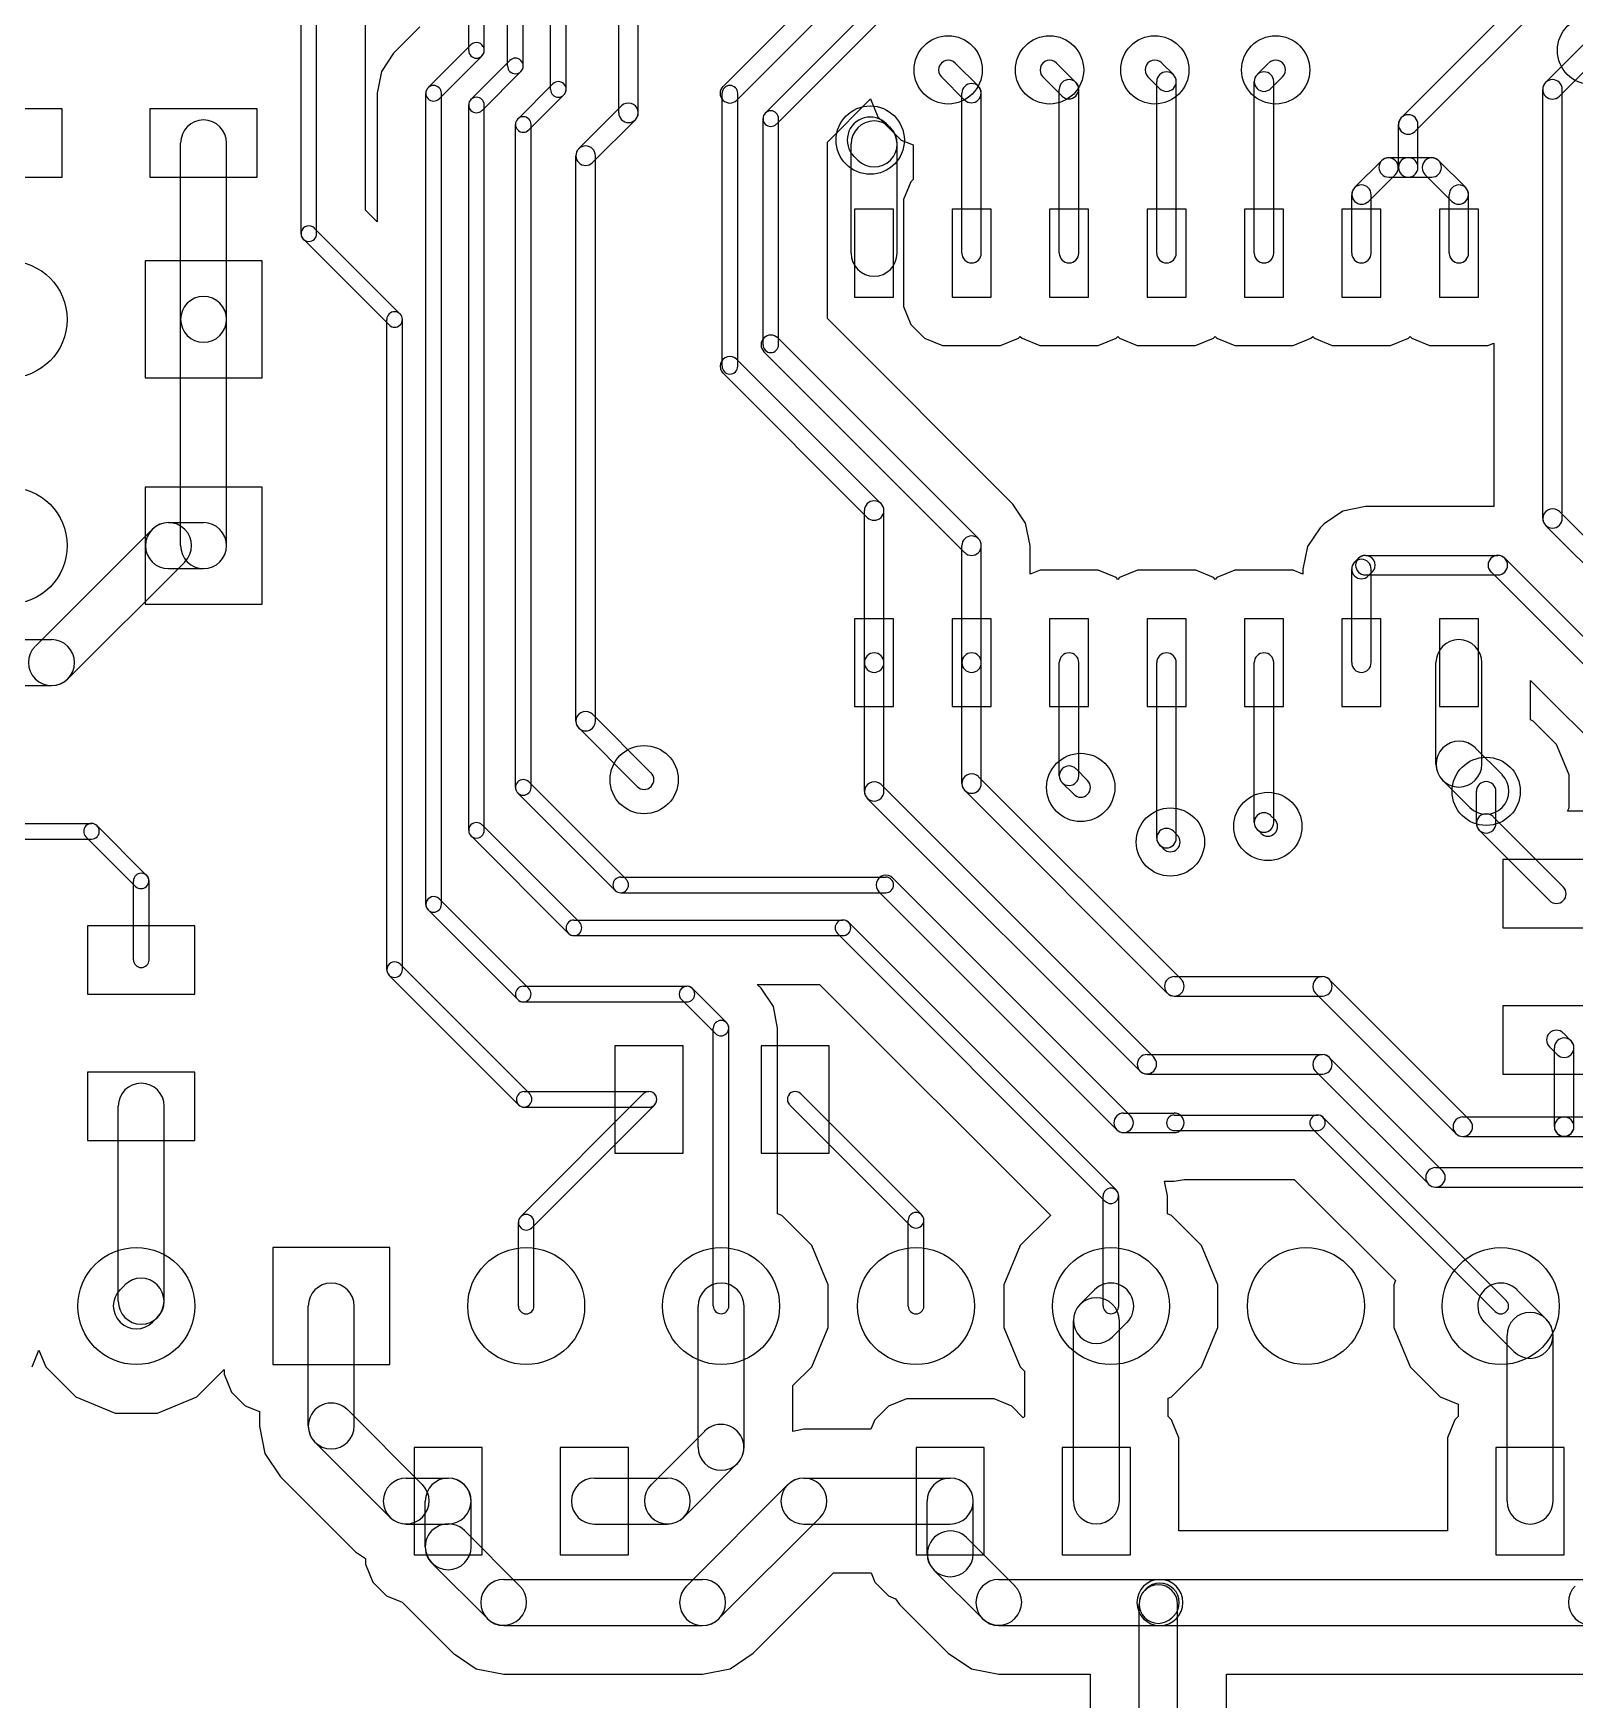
# Model space of a CAD drawing. Extents: x 34571 to 78815, y 19603 to 63847.
# Drawn here: x 43826 to 51734, y 37992 to 46538 of the extents above; entities that cross this region are included whole.
import ezdxf

# ---------------------------------------------------------------- set-up
doc = ezdxf.new("R2010")
doc.units = 0
doc.layers.add('BLACK', color=1, linetype='CONTINUOUS')

msp = doc.modelspace()

# ---------------------------------------------------------------- linework, layer by layer
at = {"layer": 'BLACK'}
for p, q in [((46060, 46450), (46060, 47410)), ((46140, 46450), (46140, 47410)), ((46260, 46370), (46260, 47350)), ((46340, 46370), (46340, 47350)), ((46480, 46250), (46480, 47210)), ((46560, 46250), (46560, 47210)), ((50845, 46106), (51864, 47125)), ((46830, 46130), (46830, 47050)), ((46930, 46130), (46930, 47050)), ((50916, 46035), (51935, 47054)), ((48085, 46985), (47365, 46265)), ((45200, 45510), (45200, 46870)), ((45280, 45510), (45280, 46870)), ((45530, 45630), (45530, 46870)), ((45530, 45630), (45530, 46870)), ((48155, 46915), (47435, 46195)), ((47582, 46129), (48191, 46738)), ((47639, 46072), (48248, 46681)), ((45810, 46570), (45675, 46435)), ((45810, 46570), (45675, 46435)), ((45675, 46435), (45612, 46341)), ((45675, 46435), (45612, 46341)), ((45852, 46259), (46071, 46478)), ((45909, 46202), (46128, 46421)), ((51585, 46286), (51784, 46485)), ((51656, 46215), (51855, 46414)), ((45612, 46341), (45590, 46230)), ((45612, 46341), (45590, 46230)), ((46271, 46398), (46072, 46199)), ((46328, 46341), (46129, 46142)), ((48675, 46266), (48556, 46385)), ((49175, 46286), (49076, 46385)), ((49675, 46326), (49616, 46385)), ((50105, 46326), (50164, 46385)), ((46492, 46278), (46312, 46098)), ((48604, 46195), (48485, 46314)), ((49104, 46215), (49005, 46314)), ((49090, 45410), (49090, 46250)), ((49190, 45410), (49190, 46250)), ((49604, 46255), (49545, 46314)), ((49590, 45410), (49590, 46290)), ((49690, 45410), (49690, 46290)), ((50090, 45410), (50090, 46290)), ((50176, 46255), (50235, 46314)), ((50190, 45410), (50190, 46290)), ((51570, 44050), (51570, 46250)), ((51670, 44050), (51670, 46250)), ((43975, 46150), (43425, 46150)), ((43975, 45800), (43975, 46150)), ((44975, 46150), (44425, 46150)), ((44425, 46150), (44425, 45800)), ((44975, 45800), (44975, 46150)), ((45590, 46230), (45590, 45570)), ((45590, 46230), (45590, 45570)), ((45840, 42070), (45840, 46230)), ((45920, 42070), (45920, 46230)), ((46060, 42450), (46060, 46170)), ((46140, 42450), (46140, 46170)), ((46548, 46222), (46368, 46042)), ((46625, 45946), (46844, 46165)), ((47360, 44830), (47360, 46230)), ((47440, 44830), (47440, 46230)), ((47900, 45980), (48121, 46202)), ((47900, 45980), (48121, 46202)), ((48121, 46202), (48159, 46110)), ((48121, 46202), (48159, 46110)), ((48590, 45410), (48590, 46230)), ((48690, 45410), (48690, 46230)), ((46300, 42670), (46300, 46070)), ((46380, 42670), (46380, 46070)), ((46696, 45875), (46915, 46094)), ((47570, 44940), (47570, 46100)), ((47650, 44940), (47650, 46100)), ((48159, 46110), (48279, 45990)), ((48159, 46110), (48279, 45990)), ((48223, 46054), (48204, 46073)), ((50830, 45850), (50830, 46070)), ((50930, 45850), (50930, 46070)), ((47900, 45075), (47900, 45980)), ((47900, 45075), (47900, 45980)), ((48279, 45990), (48340, 45965)), ((48279, 45990), (48340, 45965)), ((44582, 45071), (44582, 45975)), ((44818, 45071), (44818, 45975)), ((46610, 43010), (46610, 45910)), ((46710, 43010), (46710, 45910)), ((48022, 45410), (48022, 45970)), ((48056, 45887), (48037, 45906)), ((48258, 45410), (48258, 45970)), ((48340, 45965), (48340, 45787)), ((48340, 45965), (48340, 45787)), ((50780, 45900), (50880, 45900)), ((50880, 45900), (51000, 45900)), ((50744, 45885), (50605, 45746)), ((50815, 45814), (50676, 45675)), ((51104, 45675), (50965, 45814)), ((51175, 45746), (51036, 45885)), ((43425, 45800), (43975, 45800)), ((44425, 45800), (44975, 45800)), ((48329, 45776), (48291, 45685)), ((48329, 45776), (48291, 45685)), ((48340, 45787), (48329, 45776)), ((48340, 45787), (48329, 45776)), ((50780, 45800), (50880, 45800)), ((50880, 45800), (51000, 45800)), ((48291, 45685), (48291, 45586)), ((48291, 45685), (48291, 45586)), ((50590, 45410), (50590, 45710)), ((50690, 45410), (50690, 45710)), ((51090, 45410), (51090, 45710)), ((51190, 45410), (51190, 45710)), ((45590, 45570), (45530, 45630)), ((45590, 45570), (45530, 45630)), ((48240, 45635), (48040, 45635)), ((48040, 45635), (48040, 45185)), ((48240, 45185), (48240, 45635)), ((48291, 45586), (48291, 45136)), ((48291, 45586), (48291, 45136)), ((48740, 45635), (48540, 45635)), ((48540, 45635), (48540, 45185)), ((48740, 45185), (48740, 45635)), ((49240, 45635), (49040, 45635)), ((49040, 45635), (49040, 45185)), ((49240, 45185), (49240, 45635)), ((49740, 45635), (49540, 45635)), ((49540, 45635), (49540, 45185)), ((49740, 45185), (49740, 45635)), ((50240, 45635), (50040, 45635)), ((50040, 45635), (50040, 45185)), ((50240, 45185), (50240, 45635)), ((50740, 45635), (50540, 45635)), ((50540, 45635), (50540, 45185)), ((50740, 45185), (50740, 45635)), ((51240, 45635), (51040, 45635)), ((51040, 45635), (51040, 45185)), ((51240, 45185), (51240, 45635)), ((45652, 45042), (45212, 45482)), ((45708, 45098), (45268, 45538)), ((45000, 45370), (44400, 45370)), ((44400, 45370), (44400, 44770)), ((45000, 44770), (45000, 45370)), ((48040, 45185), (48240, 45185)), ((48291, 45136), (48329, 45044)), ((48291, 45136), (48329, 45044)), ((48540, 45185), (48740, 45185)), ((49040, 45185), (49240, 45185)), ((49540, 45185), (49740, 45185)), ((50040, 45185), (50240, 45185)), ((50540, 45185), (50740, 45185)), ((51040, 45185), (51240, 45185)), ((44582, 43910), (44582, 45070)), ((44818, 43910), (44818, 45070)), ((45640, 41736), (45640, 45070)), ((45720, 41736), (45720, 45070)), ((48852, 44123), (47900, 45075)), ((48852, 44123), (47900, 45075)), ((48329, 45044), (48399, 44974)), ((48329, 45044), (48399, 44974)), ((47646, 44975), (48675, 43946)), ((48399, 44974), (48490, 44936)), ((48399, 44974), (48490, 44936)), ((48789, 44936), (48881, 44974)), ((48789, 44936), (48881, 44974)), ((48881, 44974), (48890, 44983)), ((48881, 44974), (48890, 44983)), ((48890, 44983), (48899, 44974)), ((48890, 44983), (48899, 44974)), ((48899, 44974), (48990, 44936)), ((48899, 44974), (48990, 44936)), ((49289, 44936), (49381, 44974)), ((49289, 44936), (49381, 44974)), ((49381, 44974), (49390, 44983)), ((49381, 44974), (49390, 44983)), ((49390, 44983), (49399, 44974)), ((49390, 44983), (49399, 44974)), ((49399, 44974), (49490, 44936)), ((49399, 44974), (49490, 44936)), ((49789, 44936), (49881, 44974)), ((49789, 44936), (49881, 44974)), ((49881, 44974), (49890, 44983)), ((49881, 44974), (49890, 44983)), ((49890, 44983), (49899, 44974)), ((49890, 44983), (49899, 44974)), ((49899, 44974), (49990, 44936)), ((49899, 44974), (49990, 44936)), ((50289, 44936), (50381, 44974)), ((50289, 44936), (50381, 44974)), ((50381, 44974), (50390, 44983)), ((50381, 44974), (50390, 44983)), ((50390, 44983), (50399, 44974)), ((50390, 44983), (50399, 44974)), ((50399, 44974), (50490, 44936)), ((50399, 44974), (50490, 44936)), ((50789, 44936), (50881, 44974)), ((50789, 44936), (50881, 44974)), ((50881, 44974), (50890, 44983)), ((50881, 44974), (50890, 44983)), ((50890, 44983), (50899, 44974)), ((50890, 44983), (50899, 44974)), ((50899, 44974), (50990, 44936)), ((50899, 44974), (50990, 44936)), ((47575, 44904), (48604, 43875)), ((48490, 44936), (48589, 44936)), ((48490, 44936), (48589, 44936)), ((48589, 44936), (48789, 44936)), ((48589, 44936), (48789, 44936)), ((48990, 44936), (49089, 44936)), ((48990, 44936), (49089, 44936)), ((49089, 44936), (49289, 44936)), ((49089, 44936), (49289, 44936)), ((49490, 44936), (49589, 44936)), ((49490, 44936), (49589, 44936)), ((49589, 44936), (49789, 44936)), ((49589, 44936), (49789, 44936)), ((49990, 44936), (50089, 44936)), ((49990, 44936), (50089, 44936)), ((50089, 44936), (50289, 44936)), ((50089, 44936), (50289, 44936)), ((50490, 44936), (50589, 44936)), ((50490, 44936), (50589, 44936)), ((50589, 44936), (50789, 44936)), ((50589, 44936), (50789, 44936)), ((50990, 44936), (51089, 44936)), ((50990, 44936), (51089, 44936)), ((51089, 44936), (51289, 44936)), ((51089, 44936), (51289, 44936)), ((51289, 44936), (51320, 44949)), ((51289, 44936), (51320, 44949)), ((51320, 44949), (51320, 44110)), ((51320, 44949), (51320, 44110)), ((48104, 44055), (47365, 44794)), ((48175, 44126), (47436, 44865)), ((44400, 44770), (45000, 44770)), ((45000, 44210), (44400, 44210)), ((44400, 44210), (44400, 43610)), ((45000, 43610), (45000, 44210)), ((48852, 44122), (48852, 44123)), ((48852, 44122), (48852, 44123)), ((48917, 44025), (48852, 44122)), ((48917, 44025), (48852, 44122)), ((50660, 44110), (50545, 44087)), ((50660, 44110), (50545, 44087)), ((51320, 44110), (50660, 44110)), ((51320, 44110), (50660, 44110)), ((44520, 44028), (44700, 44028)), ((48090, 43310), (48090, 44090)), ((48190, 43310), (48190, 44090)), ((48940, 43910), (48917, 44025)), ((48940, 43910), (48917, 44025)), ((50448, 44022), (50428, 44002)), ((50448, 44022), (50428, 44002)), ((50545, 44087), (50448, 44022)), ((50545, 44087), (50448, 44022)), ((54104, 41495), (51585, 44014)), ((54175, 41566), (51656, 44085)), ((44436, 43993), (43837, 43394)), ((50428, 44002), (50363, 43905)), ((50428, 44002), (50363, 43905)), ((48590, 43310), (48590, 43910)), ((48690, 43310), (48690, 43910)), ((48940, 43763), (48940, 43910)), ((48940, 43763), (48940, 43910)), ((50363, 43905), (50340, 43790)), ((50363, 43905), (50340, 43790)), ((50605, 43825), (50625, 43845)), ((50660, 43860), (51340, 43860)), ((51375, 43845), (55615, 39605)), ((44603, 43826), (44004, 43227)), ((44520, 43792), (44700, 43792)), ((48991, 43784), (48940, 43763)), ((48991, 43784), (48940, 43763)), ((49191, 43784), (48991, 43784)), ((49191, 43784), (48991, 43784)), ((49290, 43784), (49191, 43784)), ((49290, 43784), (49191, 43784)), ((49381, 43746), (49290, 43784)), ((49381, 43746), (49290, 43784)), ((49491, 43784), (49399, 43746)), ((49491, 43784), (49399, 43746)), ((49691, 43784), (49491, 43784)), ((49691, 43784), (49491, 43784)), ((49790, 43784), (49691, 43784)), ((49790, 43784), (49691, 43784)), ((49881, 43746), (49790, 43784)), ((49881, 43746), (49790, 43784)), ((49991, 43784), (49899, 43746)), ((49991, 43784), (49899, 43746)), ((50191, 43784), (49991, 43784)), ((50191, 43784), (49991, 43784)), ((50290, 43784), (50191, 43784)), ((50290, 43784), (50191, 43784)), ((50340, 43764), (50290, 43784)), ((50340, 43764), (50290, 43784)), ((50340, 43790), (50340, 43764)), ((50340, 43790), (50340, 43764)), ((50590, 43310), (50590, 43790)), ((50660, 43760), (51340, 43760)), ((50675, 43755), (50695, 43775)), ((50690, 43310), (50690, 43790)), ((51305, 43775), (55545, 39535)), ((49390, 43737), (49381, 43746)), ((49390, 43737), (49381, 43746)), ((49399, 43746), (49390, 43737)), ((49399, 43746), (49390, 43737)), ((49890, 43737), (49881, 43746)), ((49890, 43737), (49881, 43746)), ((49899, 43746), (49890, 43737)), ((49899, 43746), (49890, 43737)), ((44400, 43610), (45000, 43610)), ((48240, 43535), (48040, 43535)), ((48040, 43535), (48040, 43085)), ((48240, 43085), (48240, 43535)), ((48740, 43535), (48540, 43535)), ((48540, 43535), (48540, 43085)), ((48740, 43085), (48740, 43535)), ((49240, 43535), (49040, 43535)), ((49040, 43535), (49040, 43085)), ((49240, 43085), (49240, 43535)), ((49740, 43535), (49540, 43535)), ((49540, 43535), (49540, 43085)), ((49740, 43085), (49740, 43535)), ((50240, 43535), (50040, 43535)), ((50040, 43535), (50040, 43085)), ((50240, 43085), (50240, 43535)), ((50740, 43535), (50540, 43535)), ((50540, 43535), (50540, 43085)), ((50740, 43085), (50740, 43535)), ((51240, 43535), (51040, 43535)), ((51040, 43535), (51040, 43085)), ((51240, 43085), (51240, 43535)), ((43500, 43428), (43920, 43428)), ((48090, 42650), (48090, 43310)), ((48190, 42650), (48190, 43310)), ((48590, 42690), (48590, 43310)), ((48690, 42690), (48690, 43310)), ((49090, 42730), (49090, 43310)), ((49190, 42730), (49190, 43310)), ((49590, 42410), (49590, 43310)), ((49690, 42410), (49690, 43310)), ((50090, 42490), (50090, 43310)), ((50190, 42490), (50190, 43310)), ((51022, 42790), (51022, 43310)), ((51258, 42790), (51258, 43310)), ((43500, 43192), (43920, 43192)), ((51508, 43016), (51508, 43218)), ((51508, 43218), (55195, 39531)), ((51508, 43016), (51508, 43218)), ((51508, 43218), (55195, 39531)), ((48040, 43085), (48240, 43085)), ((48540, 43085), (48740, 43085)), ((49040, 43085), (49240, 43085)), ((49540, 43085), (49740, 43085)), ((50040, 43085), (50240, 43085)), ((50540, 43085), (50740, 43085)), ((51040, 43085), (51240, 43085)), ((46995, 42745), (46695, 43045)), ((51521, 43010), (51508, 43016)), ((51521, 43010), (51508, 43016)), ((51641, 42890), (51521, 43010)), ((51641, 42890), (51521, 43010)), ((46925, 42675), (46625, 42975)), ((51224, 42873), (51363, 42734)), ((51705, 42734), (51641, 42890)), ((51705, 42734), (51641, 42890)), ((49176, 42765), (49235, 42706)), ((51705, 42565), (51705, 42734)), ((51705, 42565), (51705, 42734)), ((46369, 42698), (46868, 42199)), ((49575, 41286), (48176, 42685)), ((49644, 41615), (48605, 42654)), ((49715, 41686), (48676, 42725)), ((49105, 42694), (49164, 42635)), ((51057, 42706), (51196, 42567)), ((51230, 42486), (51230, 42650)), ((51330, 42486), (51330, 42650)), ((46312, 42641), (46811, 42142)), ((49504, 41215), (48105, 42614)), ((51698, 42549), (51705, 42565)), ((51698, 42549), (51705, 42565)), ((42575, 42485), (44125, 42485)), ((44153, 42474), (44408, 42219)), ((46129, 42478), (46628, 41979)), ((50175, 42525), (50195, 42505)), ((51675, 42161), (51316, 42520)), ((51866, 42549), (51698, 42549)), ((51866, 42549), (51698, 42549)), ((42575, 42405), (44125, 42405)), ((44096, 42417), (44351, 42162)), ((46072, 42421), (46571, 41922)), ((49675, 42445), (49695, 42425)), ((50105, 42455), (50125, 42435)), ((51604, 42090), (51245, 42449)), ((49605, 42375), (49625, 42355)), ((51915, 42300), (51365, 42300)), ((51365, 42300), (51365, 41950)), ((44340, 41786), (44340, 42190)), ((44420, 41786), (44420, 42190)), ((46840, 42210), (48200, 42210)), ((49384, 40915), (48165, 42134)), ((49455, 40986), (48236, 42205)), ((46368, 41638), (45908, 42098)), ((46840, 42130), (48200, 42130)), ((46312, 41582), (45852, 42042)), ((46600, 41990), (47980, 41990)), ((48008, 41979), (49383, 40604)), ((44655, 41960), (44105, 41960)), ((44105, 41960), (44105, 41610)), ((44655, 41610), (44655, 41960)), ((46600, 41910), (47980, 41910)), ((47951, 41922), (49326, 40547)), ((51365, 41950), (51915, 41950)), ((46316, 41042), (45651, 41707)), ((46373, 41099), (45708, 41764)), ((46340, 41650), (47180, 41650)), ((47382, 41464), (47208, 41638)), ((47560, 41640), (47540, 41660)), ((47540, 41660), (47860, 41660)), ((47560, 41640), (47540, 41660)), ((47540, 41660), (47860, 41660)), ((47623, 41546), (47560, 41640)), ((47623, 41546), (47560, 41640)), ((47860, 41660), (49044, 40476)), ((47860, 41660), (49044, 40476)), ((49680, 41700), (50440, 41700)), ((51195, 40965), (50475, 41685)), ((44105, 41610), (44655, 41610)), ((46340, 41570), (47180, 41570)), ((47326, 41408), (47152, 41582)), ((47645, 41435), (47623, 41546)), ((47645, 41435), (47623, 41546)), ((49680, 41600), (50440, 41600)), ((51125, 40895), (50405, 41615)), ((51915, 41550), (51365, 41550)), ((51365, 41550), (51365, 41200)), ((47315, 40011), (47315, 41435)), ((47395, 40011), (47395, 41435)), ((47645, 40484), (47645, 41435)), ((47645, 40484), (47645, 41435)), ((51676, 41410), (51715, 41371)), ((46810, 41345), (46810, 40795)), ((47160, 41345), (46810, 41345)), ((47160, 40795), (47160, 41345)), ((47560, 41345), (47560, 40795)), ((47910, 41345), (47560, 41345)), ((47910, 40795), (47910, 41345)), ((49540, 41300), (50440, 41300)), ((51055, 40705), (50475, 41285)), ((51605, 41339), (51644, 41300)), ((51630, 40931), (51630, 41335)), ((51730, 40931), (51730, 41335)), ((44655, 41210), (44105, 41210)), ((44105, 41210), (44105, 40860)), ((44655, 40860), (44655, 41210)), ((49540, 41200), (50440, 41200)), ((50985, 40635), (50405, 41215)), ((51365, 41200), (51915, 41200)), ((46345, 41110), (46985, 41110)), ((44262, 40035), (44262, 41035)), ((44498, 40035), (44498, 41035)), ((46327, 40469), (46956, 41098)), ((46345, 41030), (46985, 41030)), ((46384, 40412), (47013, 41041)), ((48326, 40422), (47707, 41041)), ((48383, 40479), (47764, 41098)), ((49420, 41000), (49680, 41000)), ((49680, 40990), (50414, 40990)), ((50444, 40978), (51383, 40039)), ((51160, 40980), (51680, 40980)), ((51680, 40980), (52760, 40980)), ((44105, 40860), (44655, 40860)), ((49420, 40900), (49680, 40900)), ((49680, 40910), (50414, 40910)), ((50387, 40921), (51326, 39982)), ((51160, 40880), (51680, 40880)), ((51680, 40880), (52760, 40880)), ((46810, 40795), (47160, 40795)), ((47560, 40795), (47910, 40795)), ((51020, 40720), (52560, 40720)), ((49645, 40575), (49630, 40650)), ((49630, 40650), (49680, 40650)), ((49645, 40575), (49630, 40650)), ((49630, 40650), (49680, 40650)), ((49680, 40650), (49730, 40660)), ((49680, 40650), (49730, 40660)), ((49730, 40660), (50295, 40660)), ((49730, 40660), (50295, 40660)), ((50295, 40660), (50814, 40141)), ((50295, 40660), (50814, 40141)), ((51020, 40620), (52560, 40620)), ((49315, 40011), (49315, 40575)), ((49395, 40011), (49395, 40575)), ((49645, 40484), (49645, 40575)), ((49645, 40484), (49645, 40575)), ((46315, 40010), (46315, 40440)), ((46395, 40010), (46395, 40440)), ((47666, 40475), (47645, 40484)), ((47666, 40475), (47645, 40484)), ((47820, 40321), (47666, 40475)), ((47820, 40321), (47666, 40475)), ((48315, 40010), (48315, 40450)), ((48395, 40010), (48395, 40450)), ((49044, 40475), (48890, 40321)), ((49044, 40475), (48890, 40321)), ((49044, 40476), (49044, 40475)), ((49044, 40476), (49044, 40475)), ((49666, 40475), (49645, 40484)), ((49666, 40475), (49645, 40484)), ((49820, 40321), (49666, 40475)), ((49820, 40321), (49666, 40475)), ((45055, 40310), (45055, 39710)), ((45655, 40310), (45055, 40310)), ((45655, 39710), (45655, 40310)), ((47904, 40119), (47820, 40321)), ((47904, 40119), (47820, 40321)), ((48890, 40321), (48806, 40119)), ((48890, 40321), (48806, 40119)), ((49904, 40119), (49820, 40321)), ((49904, 40119), (49820, 40321)), ((44296, 40118), (44272, 40094)), ((47904, 39901), (47904, 40119)), ((47904, 39901), (47904, 40119)), ((48806, 40119), (48806, 39901)), ((48806, 40119), (48806, 39901)), ((49196, 40019), (49271, 40094)), ((49904, 39901), (49904, 40119)), ((49904, 39901), (49904, 40119)), ((50814, 40141), (50806, 40119)), ((50814, 40141), (50806, 40119)), ((50806, 40119), (50806, 39901)), ((50806, 40119), (50806, 39901)), ((51588, 39943), (51438, 40093)), ((45237, 39396), (45237, 40010)), ((45473, 39396), (45473, 40010)), ((47237, 39286), (47237, 40010)), ((47473, 39286), (47473, 40010)), ((44462, 39952), (44438, 39928)), ((49162, 39011), (49162, 39935)), ((49363, 39852), (49438, 39927)), ((49398, 39011), (49398, 39935)), ((51422, 39777), (51272, 39927)), ((47820, 39699), (47904, 39901)), ((47820, 39699), (47904, 39901)), ((48806, 39901), (48890, 39699)), ((48806, 39901), (48890, 39699)), ((49820, 39699), (49904, 39901)), ((49820, 39699), (49904, 39901)), ((50806, 39901), (50890, 39699)), ((50806, 39901), (50890, 39699)), ((51387, 39010), (51387, 39860)), ((51623, 39010), (51623, 39860)), ((43820, 39699), (43855, 39784)), ((43820, 39699), (43855, 39784)), ((43855, 39784), (43890, 39699)), ((43855, 39784), (43890, 39699)), ((43890, 39699), (44044, 39545)), ((43890, 39699), (44044, 39545)), ((44666, 39545), (44806, 39685)), ((44666, 39545), (44806, 39685)), ((44806, 39685), (44806, 39661)), ((44806, 39685), (44806, 39661)), ((44806, 39661), (44844, 39569)), ((44806, 39661), (44844, 39569)), ((45055, 39710), (45655, 39710)), ((47723, 39602), (47820, 39699)), ((47723, 39602), (47820, 39699)), ((48890, 39699), (48912, 39677)), ((48890, 39699), (48912, 39677)), ((48912, 39677), (48912, 39444)), ((48912, 39677), (48912, 39444)), ((49666, 39545), (49820, 39699)), ((49666, 39545), (49820, 39699)), ((50890, 39699), (51044, 39545)), ((50890, 39699), (51044, 39545)), ((44844, 39569), (44914, 39499)), ((44844, 39569), (44914, 39499)), ((47723, 39367), (47723, 39602)), ((47723, 39367), (47723, 39602)), ((44044, 39545), (44246, 39461)), ((44044, 39545), (44246, 39461)), ((44464, 39461), (44666, 39545)), ((44464, 39461), (44666, 39545)), ((44914, 39499), (44987, 39469)), ((44914, 39499), (44987, 39469)), ((48214, 39496), (48144, 39426)), ((48214, 39496), (48144, 39426)), ((48306, 39534), (48214, 39496)), ((48306, 39534), (48214, 39496)), ((48656, 39534), (48306, 39534)), ((48656, 39534), (48306, 39534)), ((48755, 39534), (48656, 39534)), ((48755, 39534), (48656, 39534)), ((48846, 39496), (48755, 39534)), ((48846, 39496), (48755, 39534)), ((48905, 39437), (48846, 39496)), ((48905, 39437), (48846, 39496)), ((49648, 39538), (49666, 39545)), ((49648, 39538), (49666, 39545)), ((49648, 39444), (49648, 39538)), ((49648, 39444), (49648, 39538)), ((51044, 39545), (51137, 39507)), ((51044, 39545), (51137, 39507)), ((51137, 39507), (51137, 39444)), ((51137, 39507), (51137, 39444)), ((44246, 39461), (44464, 39461)), ((44246, 39461), (44464, 39461)), ((44987, 39469), (44987, 39395)), ((44987, 39469), (44987, 39395)), ((45823, 39094), (45438, 39479)), ((48144, 39426), (48123, 39378)), ((48144, 39426), (48123, 39378)), ((48912, 39444), (48905, 39437)), ((48912, 39444), (48905, 39437)), ((49666, 39426), (49648, 39444)), ((49666, 39426), (49648, 39444)), ((49704, 39334), (49666, 39426)), ((49704, 39334), (49666, 39426)), ((51119, 39426), (51081, 39335)), ((51119, 39426), (51081, 39335)), ((51137, 39444), (51119, 39426)), ((51137, 39444), (51119, 39426)), ((44987, 39395), (45015, 39254)), ((44987, 39395), (45015, 39254)), ((45656, 38927), (45271, 39312)), ((46996, 39094), (47271, 39369)), ((47780, 39378), (47723, 39367)), ((47780, 39378), (47723, 39367)), ((48123, 39378), (47780, 39378)), ((48123, 39378), (47780, 39378)), ((49704, 38858), (49704, 39334)), ((49704, 38858), (49704, 39334)), ((51081, 39335), (51081, 39236)), ((51081, 39335), (51081, 39236)), ((45015, 39254), (45095, 39135)), ((45015, 39254), (45095, 39135)), ((45780, 39285), (45780, 38735)), ((46130, 39285), (45780, 39285)), ((46130, 38735), (46130, 39285)), ((46530, 39285), (46530, 38735)), ((46880, 39285), (46530, 39285)), ((46880, 38735), (46880, 39285)), ((48355, 39285), (48355, 38735)), ((48705, 39285), (48355, 39285)), ((48705, 38735), (48705, 39285)), ((49105, 39285), (49105, 38735)), ((49455, 39285), (49105, 39285)), ((49455, 38735), (49455, 39285)), ((51081, 39236), (51081, 38858)), ((51081, 39236), (51081, 38858)), ((51680, 39285), (51330, 39285)), ((51330, 39285), (51330, 38735)), ((51680, 38735), (51680, 39285)), ((47163, 38927), (47438, 39202)), ((45095, 39135), (45479, 38750)), ((45095, 39135), (45479, 38750)), ((45740, 39128), (45954, 39128)), ((46705, 39128), (47079, 39128)), ((47696, 39093), (47177, 38574)), ((47780, 39128), (48530, 39128)), ((45837, 38776), (45837, 39010)), ((46073, 38776), (46073, 39010)), ((48412, 38740), (48412, 39010)), ((48648, 38740), (48648, 39010)), ((45740, 38892), (45954, 38892)), ((46705, 38892), (47079, 38892)), ((47863, 38926), (47344, 38407)), ((47780, 38892), (48530, 38892)), ((46323, 38574), (46038, 38859)), ((48863, 38574), (48614, 38823)), ((51081, 38858), (49704, 38858)), ((51081, 38858), (49704, 38858)), ((45479, 38750), (45480, 38750)), ((45479, 38750), (45480, 38750)), ((45480, 38750), (45531, 38716)), ((45480, 38750), (45531, 38716)), ((45531, 38716), (45531, 38686)), ((45531, 38716), (45531, 38686)), ((45780, 38735), (46130, 38735)), ((46530, 38735), (46880, 38735)), ((48355, 38735), (48705, 38735)), ((49105, 38735), (49455, 38735)), ((51330, 38735), (51680, 38735)), ((45531, 38686), (45569, 38594)), ((45531, 38686), (45569, 38594)), ((46156, 38407), (45871, 38692)), ((47520, 38230), (47932, 38642)), ((47520, 38230), (47932, 38642)), ((47932, 38642), (48124, 38642)), ((47932, 38642), (48124, 38642)), ((48124, 38642), (48144, 38594)), ((48124, 38642), (48144, 38594)), ((48696, 38407), (48447, 38656)), ((45569, 38594), (45639, 38524)), ((45569, 38594), (45639, 38524)), ((46240, 38608), (47260, 38608)), ((48144, 38594), (48214, 38524)), ((48144, 38594), (48214, 38524)), ((48780, 38608), (49606, 38608)), ((49536, 38560), (49528, 38552)), ((49606, 38608), (51820, 38608)), ((45639, 38524), (45719, 38491)), ((45639, 38524), (45719, 38491)), ((45719, 38491), (45980, 38230)), ((45719, 38491), (45980, 38230)), ((48214, 38524), (48250, 38509)), ((48214, 38524), (48250, 38509)), ((48250, 38509), (48270, 38480)), ((48250, 38509), (48270, 38480)), ((48270, 38480), (48519, 38230)), ((48270, 38480), (48519, 38230)), ((49499, 34252), (49499, 38482)), ((49697, 34252), (49697, 38482)), ((46240, 38372), (47260, 38372)), ((48780, 38372), (49606, 38372)), ((49606, 38372), (51820, 38372)), ((49676, 38420), (49668, 38412)), ((45980, 38230), (46099, 38150)), ((45980, 38230), (46099, 38150)), ((47401, 38150), (47520, 38230)), ((47401, 38150), (47520, 38230)), ((48519, 38230), (48520, 38230)), ((48519, 38230), (48520, 38230)), ((48520, 38230), (48639, 38150)), ((48520, 38230), (48639, 38150)), ((46099, 38150), (46240, 38122)), ((46099, 38150), (46240, 38122)), ((46240, 38122), (47260, 38122)), ((46240, 38122), (47260, 38122)), ((47260, 38122), (47401, 38150)), ((47260, 38122), (47401, 38150)), ((48639, 38150), (48780, 38122)), ((48639, 38150), (48780, 38122)), ((48780, 38122), (49249, 38122)), ((48780, 38122), (49249, 38122)), ((49249, 38122), (49249, 34503)), ((49249, 38122), (49249, 34503)), ((49947, 34503), (49947, 38122)), ((49947, 38122), (51820, 38122)), ((49947, 34503), (49947, 38122)), ((49947, 38122), (51820, 38122))]:
    msp.add_line(p, q, dxfattribs=at)
for centre, radius in [((51820, 46450), 175), ((48520, 46350), 175), ((49040, 46350), 175), ((49580, 46350), 175), ((50200, 46350), 175), ((48120, 45990), 175), ((43700, 45070), 300), ((43700, 43910), 300), ((46960, 42710), 175), ((49200, 42670), 175), ((51280, 42650), 175), ((50160, 42470), 175), ((49660, 42390), 175), ((44355, 40010), 300), ((46355, 40010), 300), ((47355, 40010), 300), ((48355, 40010), 300), ((49355, 40010), 300), ((50355, 40010), 300), ((51355, 40010), 300)]:
    msp.add_circle(centre, radius, dxfattribs=at)
for centre, radius, start, end in [((46100, 46450), 40, 180, 360), ((46100, 46450), 40, 315, 495), ((46300, 46370), 40, -45, 135), ((46300, 46370), 40, 180, 360), ((48521, 46349), 50, 405, 585), ((49041, 46349), 50, 405, 585), ((49580, 46350), 50, 405, 585), ((49640, 46290), 50, 360, 540), ((49640, 46290), 50, 225, 405), ((50140, 46290), 50, 360, 540), ((50140, 46290), 50, 135, 315), ((50200, 46350), 50, 315, 495), ((45880, 46230), 40, 360, 540), ((45880, 46230), 40, 135, 315), ((46520, 46250), 40, 180, 360), ((46520, 46250), 40, -45, 135), ((47400, 46230), 50, 135, 315), ((47400, 46230), 40, 360, 540), ((48640, 46230), 50, 360, 540), ((48639, 46231), 50, 225, 405), ((49140, 46250), 50, 360, 540), ((49139, 46251), 50, 225, 405), ((51620, 46250), 50, 360, 540), ((51620, 46250), 50, 135, 315), ((46100, 46170), 40, 360, 540), ((46100, 46170), 40, 135, 315), ((46880, 46130), 50, 315, 495), ((44700, 45975), 118, 360, 540), ((46340, 46070), 40, 360, 540), ((46340, 46070), 40, 135, 315), ((46880, 46130), 50, 180, 360), ((47610, 46100), 40, 360, 540), ((47610, 46100), 40, 135, 315), ((48120, 45990), 118, 405, 585), ((48140, 45970), 118, 360, 540), ((50880, 46070), 50, 360, 540), ((50880, 46070), 50, 135, 315), ((48140, 45970), 118, 225, 405), ((46660, 45910), 50, 360, 540), ((46660, 45910), 50, 135, 315), ((50780, 45850), 50, 90, 270), ((50779, 45849), 50, -45, 135), ((50880, 45850), 50, 90, 270), ((50880, 45850), 50, 270, 450), ((51001, 45849), 50, 405, 585), ((51000, 45850), 50, 270, 450), ((50880, 45850), 50, 180, 360), ((50640, 45710), 50, 360, 540), ((50641, 45711), 50, 135, 315), ((51140, 45710), 50, 360, 540), ((51139, 45711), 50, 225, 405), ((45240, 45510), 40, 405, 585), ((45240, 45510), 40, 180, 360), ((48140, 45410), 118, 180, 360), ((48640, 45410), 50, 180, 360), ((49140, 45410), 50, 180, 360), ((49640, 45410), 50, 180, 360), ((50140, 45410), 50, 180, 360), ((50640, 45410), 50, 180, 360), ((51140, 45410), 50, 180, 360), ((44700, 45070), 118, 360, 540), ((44700, 45071), 118, 180, 360), ((45680, 45070), 40, 360, 540), ((45680, 45070), 40, 225, 405), ((47610, 44940), 50, 45, 225), ((47400, 44830), 50, 405, 585), ((47610, 44940), 40, 180, 360), ((47400, 44830), 40, 180, 360), ((48140, 44090), 50, 360, 540), ((48140, 44090), 50, 225, 405), ((51621, 44049), 50, 405, 585), ((44520, 43910), 118, 90, 270), ((44520, 43910), 118, -45, 135), ((44700, 43910), 118, 270, 450), ((51620, 44050), 50, 180, 360), ((48640, 43910), 50, 360, 540), ((48640, 43910), 50, 225, 405), ((44700, 43910), 118, 180, 360), ((50660, 43810), 50, 90, 270), ((50660, 43810), 50, 315, 495), ((51340, 43810), 50, 45, 225), ((51340, 43810), 50, 270, 450), ((50640, 43790), 50, 360, 540), ((50640, 43790), 50, 135, 315), ((43920, 43310), 118, 270, 450), ((51140, 43310), 118, 360, 540), ((43920, 43310), 118, 135, 315), ((48140, 43310), 50, 360, 540), ((48640, 43310), 50, 360, 540), ((49140, 43310), 50, 360, 540), ((49640, 43310), 50, 360, 540), ((50140, 43310), 50, 360, 540), ((48140, 43310), 50, 180, 360), ((48640, 43310), 50, 180, 360), ((50640, 43310), 50, 180, 360), ((46660, 43010), 50, 405, 585), ((46660, 43010), 50, 180, 360), ((51141, 42789), 118, 45, 225), ((46960, 42710), 50, 225, 405), ((48640, 42690), 50, 405, 585), ((49140, 42730), 50, 45, 225), ((49140, 42730), 50, 180, 360), ((51140, 42790), 118, 180, 360), ((51279, 42651), 118, 225, 405), ((46340, 42670), 40, 45, 225), ((46340, 42670), 40, 180, 360), ((48140, 42650), 50, 180, 360), ((48141, 42649), 50, 405, 585), ((48640, 42690), 50, 180, 360), ((49200, 42670), 50, 225, 405), ((51280, 42650), 50, 360, 540), ((44125, 42445), 40, 45, 225), ((44125, 42445), 40, 270, 450), ((46100, 42450), 40, 45, 225), ((50140, 42490), 50, 45, 225), ((50140, 42490), 50, 180, 360), ((50160, 42470), 50, 225, 405), ((51280, 42485), 50, 405, 585), ((51280, 42486), 50, 180, 360), ((46100, 42450), 40, 180, 360), ((49640, 42410), 50, 45, 225), ((49640, 42410), 50, 180, 360), ((49660, 42390), 50, 225, 405), ((44380, 42190), 40, 360, 540), ((44379, 42191), 40, 225, 405), ((48200, 42170), 50, 405, 585), ((46840, 42170), 40, 90, 270), ((46840, 42170), 40, 225, 405), ((48200, 42170), 40, 270, 450), ((51640, 42125), 50, 225, 405), ((45880, 42070), 40, 405, 585), ((45880, 42070), 40, 180, 360), ((46600, 41950), 40, 90, 270), ((46600, 41950), 40, 225, 405), ((47980, 41950), 40, 45, 225), ((47980, 41950), 40, 270, 450), ((44380, 41786), 40, 180, 360), ((45680, 41735), 40, 405, 585), ((45680, 41736), 40, 180, 360), ((46340, 41610), 40, 90, 270), ((46340, 41610), 40, 225, 405), ((47180, 41610), 40, 405, 585), ((47180, 41610), 40, 270, 450), ((49680, 41650), 50, 90, 270), ((49680, 41650), 50, 225, 405), ((50440, 41650), 50, 405, 585), ((50440, 41650), 50, 270, 450), ((47355, 41435), 40, 360, 540), ((47354, 41436), 40, 225, 405), ((51640, 41375), 50, 45, 225), ((51680, 41335), 50, 360, 540), ((51680, 41335), 50, 225, 405), ((49540, 41250), 50, 90, 270), ((49539, 41251), 50, 225, 405), ((50440, 41250), 50, 405, 585), ((50440, 41250), 50, 270, 450), ((44380, 41035), 118, 360, 540), ((46345, 41070), 40, 90, 270), ((46985, 41070), 40, 315, 495), ((46985, 41070), 40, 270, 450), ((47735, 41070), 40, 405, 585), ((46344, 41071), 40, 225, 405), ((49420, 40950), 50, 90, 270), ((49420, 40950), 50, 225, 405), ((49680, 40950), 40, 90, 270), ((49680, 40950), 50, 270, 450), ((50415, 40950), 40, 45, 225), ((50414, 40950), 40, 270, 450), ((51160, 40930), 50, 90, 270), ((51160, 40930), 50, 225, 405), ((51680, 40930), 50, 90, 270), ((51680, 40930), 50, 270, 450), ((51680, 40931), 50, 180, 360), ((51020, 40670), 50, 90, 270), ((51020, 40670), 50, 225, 405), ((49355, 40575), 40, 360, 540), ((49354, 40576), 40, 225, 405), ((46355, 40440), 40, 360, 540), ((46355, 40440), 40, 135, 315), ((48355, 40450), 40, 360, 540), ((48355, 40450), 40, 225, 405), ((44355, 40011), 118, 135, 315), ((44379, 40035), 118, -45, 135), ((45355, 40010), 118, 360, 540), ((47355, 40010), 118, 360, 540), ((49354, 40010), 118, 315, 495), ((51355, 40010), 118, 405, 585), ((44380, 40035), 118, 180, 360), ((46355, 40010), 40, 180, 360), ((47355, 40011), 40, 180, 360), ((48355, 40010), 40, 180, 360), ((49280, 39935), 118, 360, 540), ((49280, 39936), 118, 135, 315), ((49355, 40011), 40, 180, 360), ((51355, 40010), 40, 225, 405), ((51505, 39860), 118, 360, 540), ((51505, 39860), 118, 225, 405), ((45355, 39395), 118, 405, 585), ((47354, 39285), 118, 315, 495), ((45355, 39396), 118, 180, 360), ((47355, 39286), 118, 180, 360), ((45740, 39010), 118, 90, 270), ((45739, 39011), 118, 225, 405), ((45955, 39010), 118, 360, 540), ((45954, 39010), 118, 270, 450), ((46705, 39010), 118, 90, 270), ((47080, 39011), 118, 135, 315), ((47079, 39010), 118, 270, 450), ((47780, 39010), 118, 90, 270), ((47780, 39010), 118, -45, 135), ((48530, 39010), 118, 360, 540), ((48530, 39010), 118, 270, 450), ((49280, 39011), 118, 180, 360), ((51505, 39010), 118, 180, 360), ((45955, 38775), 118, 405, 585), ((48531, 38739), 118, 405, 585), ((45955, 38776), 118, 180, 360), ((48530, 38740), 118, 180, 360), ((46240, 38490), 118, 90, 270), ((46239, 38491), 118, 225, 405), ((47260, 38490), 118, 135, 315), ((47260, 38490), 118, 270, 450), ((48780, 38490), 118, 90, 270), ((48779, 38491), 118, 225, 405), ((49606, 38490), 118, 90, 270), ((49598, 38482), 99, 360, 540), ((49598, 38482), 99, 135, 315), ((49606, 38490), 99, -45, 135), ((49606, 38490), 118, 270, 450), ((51820, 38491), 118, 135, 315)]:
    msp.add_arc(centre, radius, start, end, dxfattribs=at)

doc.saveas('drawing.dxf')
